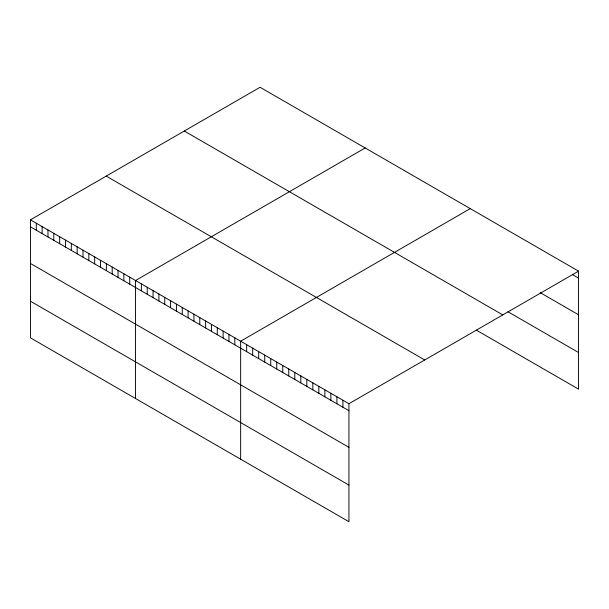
<?xml version="1.0" encoding="UTF-8"?>
<svg xmlns="http://www.w3.org/2000/svg" width="609" height="609" viewBox="0 0 609 609"><rect width="100%" height="100%" fill="white"/><g stroke="black" fill="none" stroke-linecap="round" stroke-linejoin="round"><path stroke-width="0.91" d="M30.45 219.849L348.934 403.721L348.934 521.723L30.45 337.85L30.45 219.849L260.066 87.277L578.55 271.15L578.55 389.151L476.284 330.108M365.164 147.957L135.548 280.521L135.548 398.53M470.262 208.636L240.646 341.2L240.646 459.201M348.934 403.721L578.55 271.15M572.536 274.667L578.55 278.138M540.198 292.632L578.55 314.777M507.868 311.709L578.55 352.52M184.291 131.026L502.775 314.899M106.225 176.1L424.709 359.972M30.45 226.83L348.934 410.71M30.45 263.469L348.934 447.341M30.45 301.211L348.934 485.084M342.92 400.25L342.92 407.231M336.899 396.771L336.899 403.759M330.885 393.3L330.885 400.288M324.871 389.829L324.871 396.817M318.857 386.357L318.857 393.338M312.836 382.878L312.836 389.867M306.822 379.407L306.822 386.395M300.808 375.936L300.808 382.924M294.794 372.464L294.794 379.445M288.773 368.985L288.773 375.974M282.759 365.514L282.759 372.502M276.745 362.043L276.745 369.031M270.731 358.572L270.731 365.56M264.709 355.093L264.709 362.081M258.696 351.621L258.696 358.61M252.682 348.15L252.682 355.138M246.668 344.679L246.668 351.667M234.808 337.835L234.808 344.816M228.969 334.463L228.969 341.451M223.13 331.09L223.13 338.079M217.291 327.718L217.291 334.706M211.452 324.346L211.452 331.334M205.614 320.973L205.614 327.962M199.775 317.609L199.775 324.589M193.936 314.236L193.936 321.225M188.097 310.864L188.097 317.852M182.258 307.492L182.258 314.48M176.42 304.119L176.42 311.108M170.581 300.747L170.581 307.735M164.742 297.382L164.742 304.363M158.903 294.01L158.903 300.998M153.065 290.638L153.065 297.626M147.226 287.265L147.226 294.254M141.387 283.893L141.387 290.881M129.709 277.156L129.709 284.144M123.871 273.784L123.871 280.772M118.032 270.411L118.032 277.399M112.193 267.039L112.193 274.027M106.354 263.667L106.354 270.655M100.515 260.302L100.515 267.282M94.677 256.929L94.677 263.918M88.838 253.557L88.838 260.545M82.999 250.185L82.999 257.173M77.16 246.812L77.16 253.801M71.322 243.44L71.322 250.428M65.483 240.075L65.483 247.056M59.644 236.703L59.644 243.691M53.805 233.331L53.805 240.319M47.966 229.958L47.966 236.947M42.128 226.586L42.128 233.574M36.289 223.214L36.289 230.202"/></g></svg>
